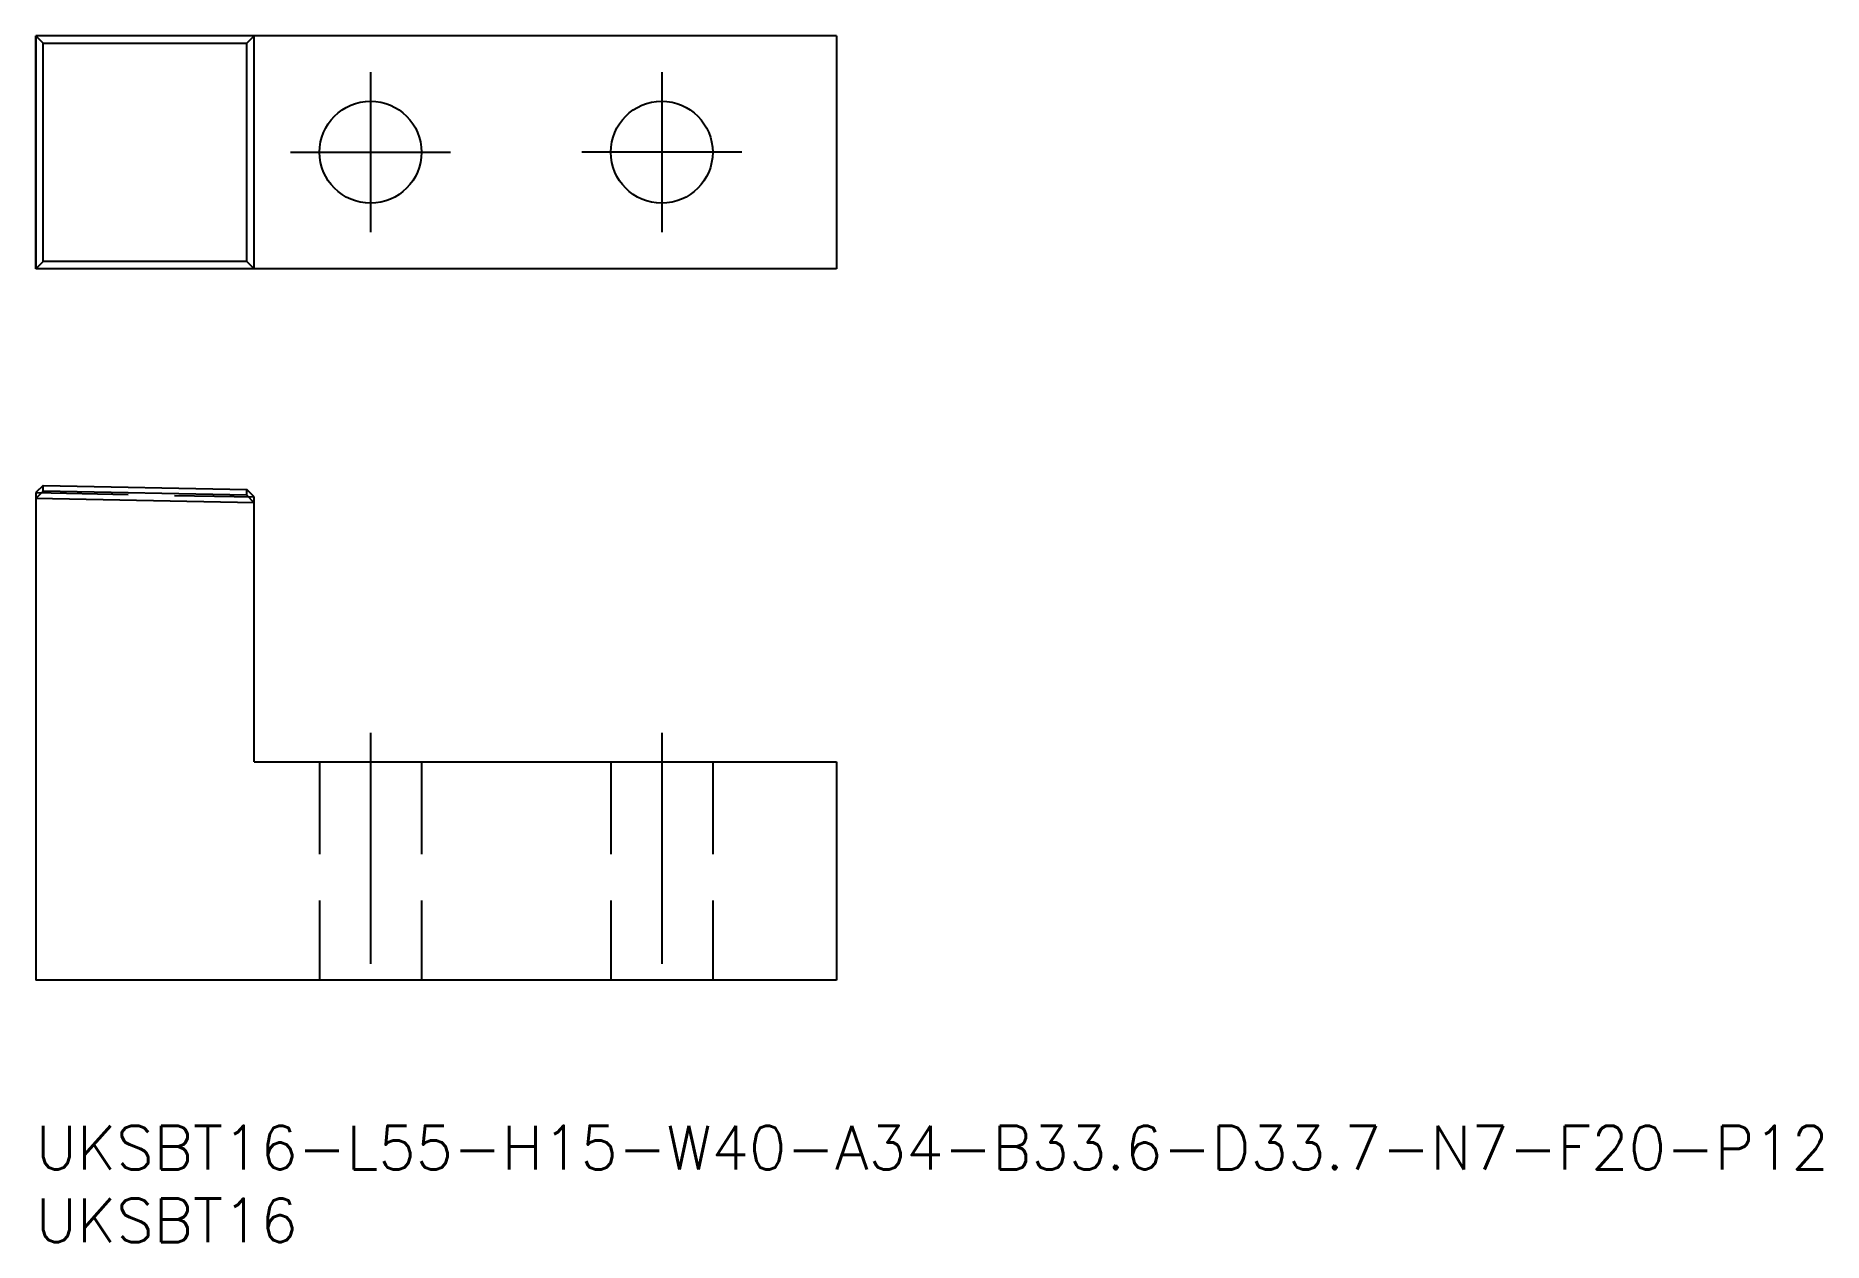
# Model space of a CAD drawing. Extents: x 0 to 123, y -8 to 75.
import ezdxf

# ---------------------------------------------------------------- set-up
doc = ezdxf.new("R2010")
doc.units = 0
doc.header["$LTSCALE"] = 0.5
doc.linetypes.add('CENTER', pattern=[50.8, 31.75, -6.35, 6.35, -6.35])
doc.linetypes.add('DASHED', pattern=[19.05, 12.7, -6.35])
for name, color, linetype in [('MSM_CENTER', 1, 'CENTER'), ('MSM_CONTINUOUS', 7, 'CONTINUOUS'), ('MSM_DASHED', 4, 'DASHED'), ('MSM_PART_NUMBER', 7, 'CONTINUOUS')]:
    doc.layers.add(name, color=color, linetype=linetype)
doc.styles.get("Standard").update_dxf_attribs({"font": 'txt.shx', "height": 3, "bigfont": 'bigfont.shx'})

msp = doc.modelspace()

# ---------------------------------------------------------------- linework, layer by layer
at = {"layer": 'MSM_CENTER'}
for p, q in [((23, 72.38), (23, 61.38)), ((43, 72.38), (43, 61.38)), ((17.5, 66.88), (28.5, 66.88)), ((48.5, 66.88), (37.5, 66.88)), ((23, 27), (23, 8)), ((43, 27), (43, 8))]:
    msp.add_line(p, q, dxfattribs=at)
at = {"layer": 'MSM_CONTINUOUS'}
for p, q in [((55, 74.88), (0, 74.88)), ((0, 74.88), (0, 58.88)), ((0.5, 74.38), (0, 74.88)), ((0, 58.88), (0, 74.88)), ((0.5, 74.38), (14.5, 74.38)), ((0.5, 59.38), (0.5, 74.38)), ((15, 74.88), (14.5, 74.38)), ((14.5, 59.38), (14.5, 74.38)), ((15, 58.88), (15, 74.88)), ((15, 58.88), (15, 74.88)), ((55, 74.88), (55, 58.88)), ((0, 58.88), (0.5, 59.38)), ((14.5, 59.38), (0.5, 59.38)), ((15, 58.88), (14.5, 59.38)), ((55, 58.88), (0, 58.88)), ((0.5, 43.98), (0, 43.5)), ((0, 43.1), (0.5, 43.6)), ((0, 43.5), (0, 10)), ((15, 42.8), (0, 43.1)), ((0.5, 43.98), (14.5, 43.7)), ((0.5, 43.6), (0.5, 43.98)), ((14.5, 43.32), (0.5, 43.6)), ((15, 43.2), (14.5, 43.7)), ((14.5, 43.32), (14.5, 43.7)), ((15, 42.8), (14.5, 43.32)), ((15, 25), (15, 43.2)), ((15, 25), (55, 25)), ((55, 25), (55, 10)), ((55, 10), (0, 10))]:
    msp.add_line(p, q, dxfattribs=at)
for centre in [(23, 66.88), (43, 66.88)]:
    msp.add_circle(centre, 3.5, dxfattribs=at)
at = {"layer": 'MSM_DASHED'}
for p, q in [((0, 43.5), (15, 43.2)), ((19.5, 25), (19.5, 10)), ((26.5, 25), (26.5, 10)), ((39.5, 25), (39.5, 10)), ((46.5, 25), (46.5, 10))]:
    msp.add_line(p, q, dxfattribs=at)

# ---------------------------------------------------------------- texts
at = {"layer": 'MSM_PART_NUMBER'}
for s, p in [('UKSBT16-L55-H15-W40-A34-B33.6-D33.7-N7-F20-P12', (0, -3)), ('UKSBT16', (0, -8))]:
    msp.add_text(s, height=3, dxfattribs=at).set_placement(p)

doc.saveas('drawing.dxf')
